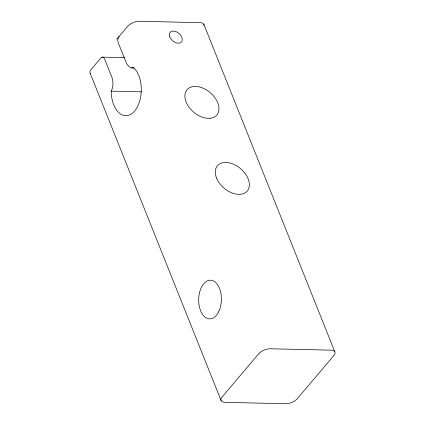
<?xml version="1.0" encoding="UTF-8"?>
<svg xmlns="http://www.w3.org/2000/svg" width="425" height="425" viewBox="0 0 425 425"><rect width="100%" height="100%" fill="white"/><g stroke="black" fill="none" stroke-linecap="round" stroke-linejoin="round"><path stroke-width="0.64" d="M119.043 36.508A4.654 2.741 -88.5 0 0 118.277 42.989L126.687 63.734L128.504 66.109L130.618 67.649L131.612 67.957L133.562 67.447L136.712 71.294L139.15 76.426A25.59 15.034 -88.7 0 1 130.363 114.537A25.59 15.034 -88.7 0 1 111.201 91.162C113.321 86.928 113.48 81.887 111.972 77.435L104.635 59.091A4.654 2.736 -88.7 0 0 100.842 57.975L91.173 69.381A9.307 4.425 -21.8 0 0 90.514 73.706M116.753 39.19L128.212 25.744A9.307 4.425 -21.8 0 1 139.628 21.25L200.807 22.695A9.307 4.425 -21.8 0 1 204.106 25.463M102.181 57.141L124.637 57.651M131.612 67.957L134.252 68.021M111.201 91.162L141.583 91.858M203.851 24.321L334.836 351.799M90.164 73.228L221.149 400.701M259.192 353.223L221.627 397.556A9.307 4.425 -21.8 0 0 224.193 402.326L286.392 403.75A9.307 4.425 -21.8 0 0 296.788 399.277L334.353 354.939A9.307 4.425 -21.8 0 0 331.787 350.173L269.588 348.75A9.307 4.425 -21.8 0 0 259.192 353.223M210.423 118.251L206.306 118.182A19.545 12.798 40.3 0 1 185.135 93.606A19.545 12.798 40.3 0 1 211.724 94.021A19.545 12.798 40.3 0 1 210.423 118.251M216.511 178.038A19.545 12.798 40.3 0 0 245.756 192.403A19.545 12.798 40.3 0 0 234.701 164.757A19.545 12.798 40.3 0 0 216.511 178.038M169.803 37.002A7.443 4.877 40.3 0 0 180.944 42.473A7.443 4.877 40.3 0 0 176.731 31.944A7.443 4.877 40.3 0 0 169.803 37.002M218.599 311.913A19.359 11.369 -88.7 0 0 212.261 280.463A19.359 11.369 -88.7 0 0 199.272 306.223A19.359 11.369 -88.7 0 0 218.599 311.913"/></g></svg>
